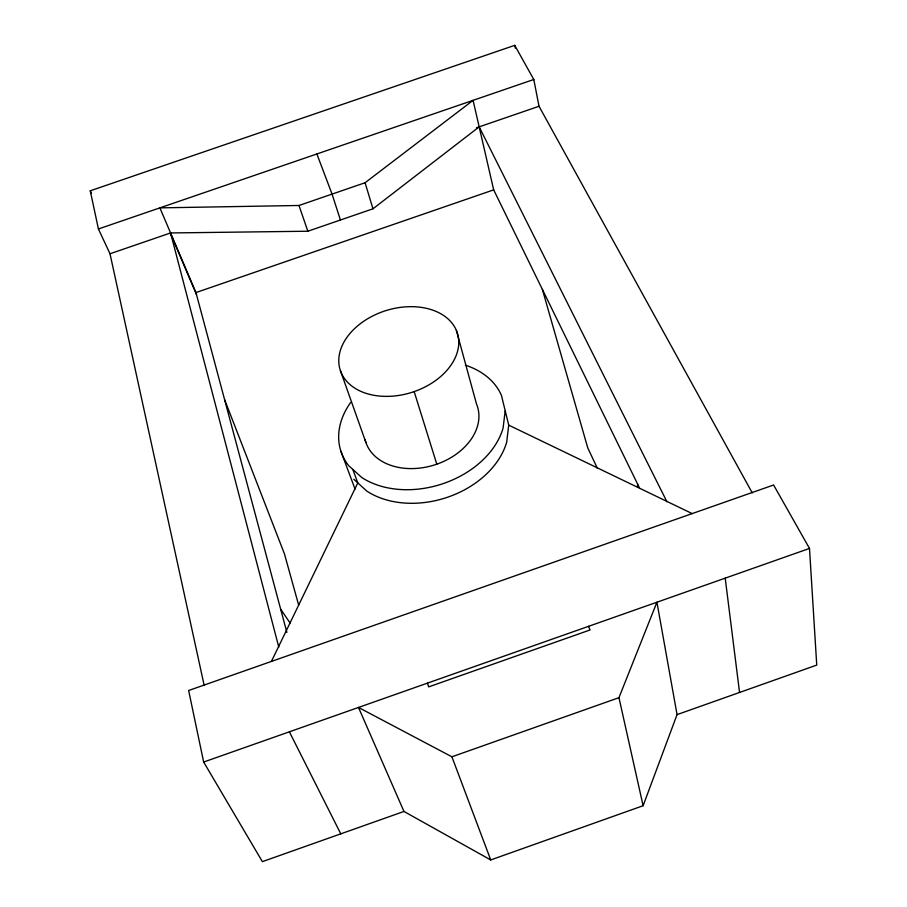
<?xml version="1.0" encoding="UTF-8"?>
<svg xmlns="http://www.w3.org/2000/svg" width="907" height="907" viewBox="0 0 907 907"><rect width="100%" height="100%" fill="white"/><g stroke="black" fill="none" stroke-linecap="round" stroke-linejoin="round"><path stroke-width="1.36" d="M637.406 486.878L637.621 484.089M465.382 365.17A85.065 62.027 -17.4 0 1 501.424 395.361L508.725 425.134L506.707 442.072A84.283 61.959 -17.4 0 1 448.251 496.991A84.283 61.959 -17.4 0 1 366.643 490.97L353.753 479.213M505.142 411.166L503.079 428.138A85.065 62.027 -17.4 0 1 443.999 483.318A85.065 62.027 -17.4 0 1 361.7 477.456L348.719 465.71A85.065 62.027 -17.4 0 1 350.612 402.527M643.108 805.722L677.053 714.625L656.929 602.214L618.959 697.676L643.108 805.722L490.721 859.949L403.966 811.448L358.492 707.449L451.913 756.801L490.721 859.949M271.408 661.441L357.8 482.909L352.8 469.407M204.211 685.556L110.008 253.767L170.573 232.952L307.858 231.228L372.97 208.803L479.179 126.844L666.917 501.718M286.873 632.394L195.957 292.564L159.893 207.873L298.981 205.481L365.079 182.738L473.069 100.348L493.68 189.869L639.48 487.887M451.913 756.801L618.959 697.676M403.966 811.448L262.372 861.65L203.656 762.039L188.645 690.51L773.592 484.996L809.498 548.429L816.742 665.092L677.053 714.625M203.656 762.039L809.498 548.429M476.492 127.774L539.019 106.278L752.254 492.886M195.957 292.564L493.68 189.869M110.008 253.767L98.421 228.972L90.258 190.799L514.722 45.35L533.792 79.499L539.019 106.278M98.421 228.972L533.792 79.499M508.725 425.134L692.188 513.6M280.671 609.221L290.115 623.041M289.39 731.813L340.771 833.85M597.373 468.307L587.725 447.797L542.375 289.401M90.258 190.799L91.437 193.372M588.507 626.34L590.06 629.968L428.671 686.882L427.435 683.141M171.106 234.981L196.502 294.605M224.596 399.613L284.435 553.848L298.675 605.15M316.883 153.975L332.053 194.098L340.431 220.004M340.919 451.267L355.056 489.1M340.431 370.646L365.929 442.559M298.981 205.481L307.858 231.228M414.17 391.597L436.8 464.18M365.079 182.738L372.97 208.803M456.368 330.409L476.515 404.034A58.592 42.708 -17.4 0 1 434.941 464.803A58.592 42.708 -17.4 0 1 365.147 439.884M170.573 232.952L278.789 647.133M514.722 45.35L515.278 48.116M725.203 578.144L739.556 692.46M369.875 394.432A61.415 42.89 -17.4 0 0 458.749 341.406A61.415 42.89 -17.4 0 0 367.709 318.72A61.415 42.89 -17.4 0 0 369.875 394.432"/></g></svg>
